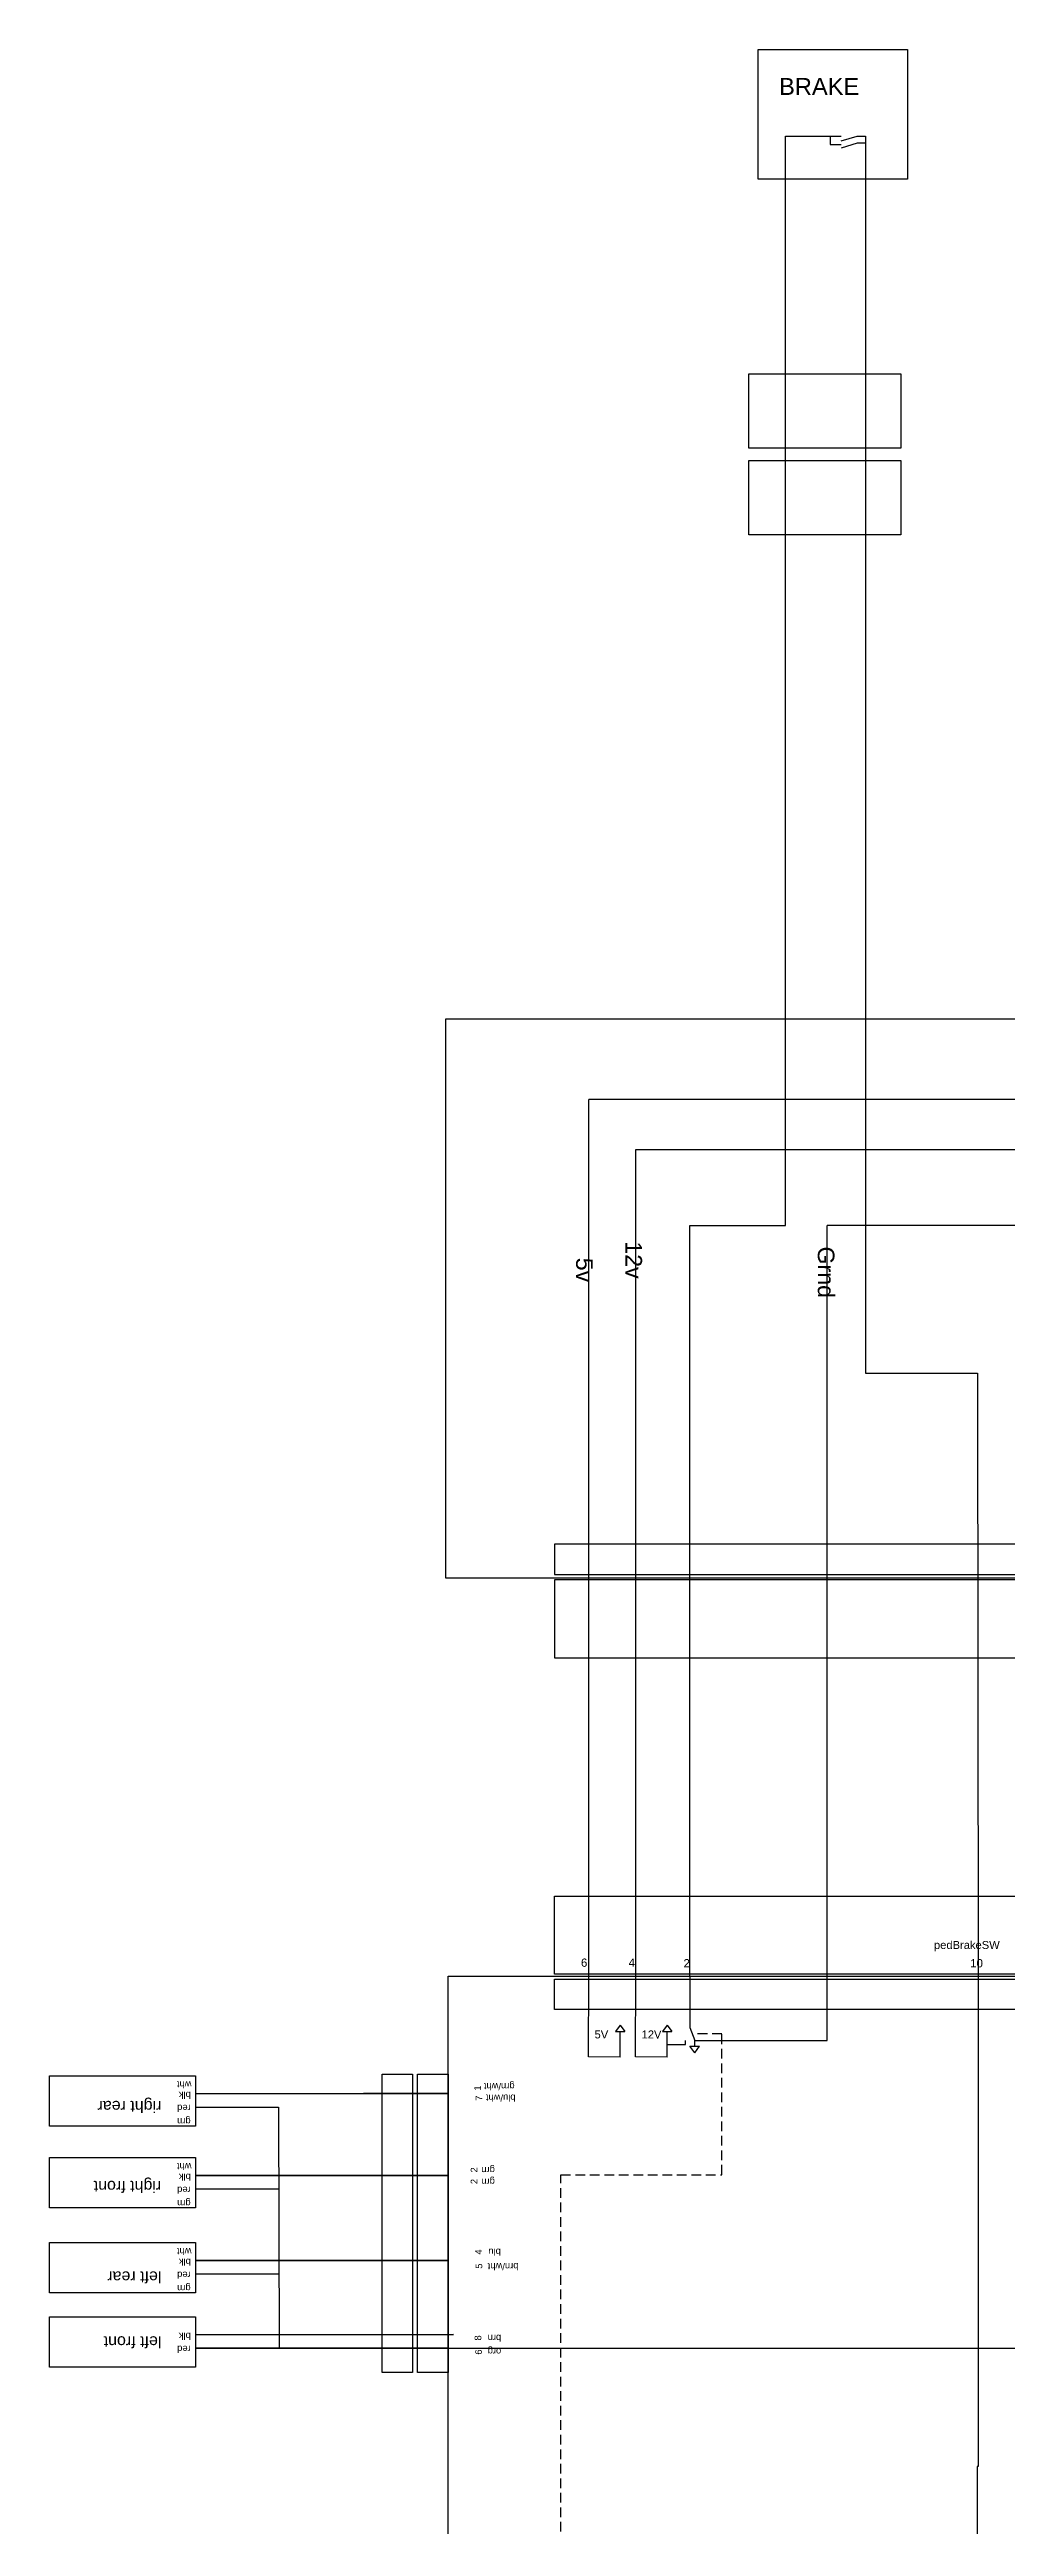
# Model space of a CAD drawing. Header units: inches. Extents: x -6006 to 7910, y 240 to 7918.
# Drawn here: x 542 to 1037, y 2782 to 4061 of the extents above; entities that cross this region are included whole.
import ezdxf

# ---------------------------------------------------------------- set-up
doc = ezdxf.new("R2010")
doc.units = ezdxf.units.IN
doc.header["$MEASUREMENT"] = 0
doc.linetypes.add('DASHED2', pattern=[0.375, 0.25, -0.125])
doc.styles.get("Standard").update_dxf_attribs({"font": 'arial.ttf'})

msp = doc.modelspace()

# ---------------------------------------------------------------- linework, layer by layer
at = {"color": 7}
for p, q in [((959.1, 4012.9), (950.8, 4010.3)), ((963.5, 4012.9), (959.1, 4012.9))]:
    msp.add_line(p, q, dxfattribs=at)
at = {"color": 240, "true_color": 0xed1f24}
for p, q in [((820.4, 3065.9), (820.4, 3518.9)), ((844.7, 3065.9), (844.7, 3493.1))]:
    msp.add_line(p, q, dxfattribs=at)
at = {"color": 1}
for p, q in [((844.7, 3493.1), (1264.3, 3493.1)), ((820.3, 3024.3), (820.4, 3065.9)), ((844.6, 3024.3), (844.7, 3065.9)), ((836.7, 3024.1), (836.6, 3037.3)), ((861, 3024.1), (860.9, 3037.3)), ((870.5, 3030.7), (870.5, 3032.7)), ((836.7, 3024.1), (820.3, 3024.3)), ((861, 3024.1), (844.6, 3024.3)), ((861, 3030.7), (870.5, 3030.7))]:
    msp.add_line(p, q, dxfattribs=at)
at = {"color": 3}
msp.add_line((1239.8, 3453.8), (943.7, 3453.8), dxfattribs=at)
at = {"color": 7, "true_color": 0xffffff}
for p, q in [((872.6, 3065.9), (872.6, 3039.5)), ((872.6, 3039.5), (875.2, 3032.7))]:
    msp.add_line(p, q, dxfattribs=at)
at = {"color": 1, "ltscale": 5}
for p, q in [((836.7, 3040.6), (834.2, 3037.3)), ((834.2, 3037.3), (839.1, 3037.3)), ((836.7, 3040.6), (839.1, 3037.3)), ((861, 3040.6), (858.5, 3037.3)), ((858.5, 3037.3), (863.4, 3037.3)), ((861, 3040.6), (863.4, 3037.3))]:
    msp.add_line(p, q, dxfattribs=at)
at = {"color": 3, "ltscale": 5}
for p, q in [((875.2, 3026.4), (872.7, 3029.8)), ((872.7, 3029.8), (877.6, 3029.8)), ((875.2, 3026.4), (877.6, 3029.8))]:
    msp.add_line(p, q, dxfattribs=at)
at = {"ltscale": 5}
for p, q in [((660.3, 3005.2), (617.2, 3005.2)), ((747.7, 3005.5), (660.3, 3005.2)), ((660.3, 2962.9), (617.2, 2962.9)), ((660.3, 2919), (617.2, 2919)), ((747.7, 2919.2), (660.3, 2919)), ((660.3, 2880.7), (617.2, 2880.7)), ((750.6, 2880.8), (660.3, 2880.7))]:
    msp.add_line(p, q, dxfattribs=at)
at = {"color": 7, "ltscale": 5}
msp.add_line((747.7, 2963.1), (660.3, 2962.9), dxfattribs=at)
at = {"color": 5}
for points in [[(908, 4061.3), (985.1, 4061.3), (985.1, 3994.4), (908, 3994.4)], [(746.4, 3271.8), (3652.1, 3271.8), (3652.1, 3560.3), (746.4, 3560.3)], [(747.7, 3065.9), (3885.9, 3065.9), (3885.9, 1571.9), (747.7, 1571.9)]]:
    msp.add_lwpolyline(points, close=True, dxfattribs=at)
at = {"color": 1}
for points in [[(1162.7, 4020.1), (1175.9, 4020.1), (1175.9, 3518.9), (820.4, 3518.9)], [(617.2, 2998.2), (660.1, 2998.2), (660.5, 2873.8)], [(747.7, 2873.8), (617.2, 2873.7), (1506, 2873.8), (1506.1, 2841), (1492.9, 2841), (1492.9, 2849.8), (1490.4, 2846.4), (1492.9, 2849.8), (1495.4, 2846.4)]]:
    msp.add_lwpolyline(points, dxfattribs=at)
at = {"color": 7, "true_color": 0xffffff}
for points in [[(872.6, 3065.9), (872.6, 3453.8), (922.1, 3453.8), (922.1, 4016.6), (950.8, 4016.6)], [(945.1, 4016.6), (945.1, 4012.3), (950.8, 4012.3)]]:
    msp.add_lwpolyline(points, dxfattribs=at)
for points in [[(950.8, 4014.1), (959.1, 4016.6), (963.5, 4016.6), (963.5, 3476.4), (963.5, 3377.4), (1021.3, 3377.4), (1021.7, 3065.9), (1021.7, 2812.6), (1021.1, 2812.6), (1021.1, 2133), (914, 2133), (914, 2171.7), (914, 2186.8)], [(617.2, 3005.2), (747.7, 3005.3)], [(617.2, 2962.9), (747.7, 2963)], [(617.2, 2919), (747.7, 2919.1)], [(617.2, 2880.7), (750.6, 2880.8)]]:
    msp.add_lwpolyline(points)
at = {"color": 6}
for points in [[(903.2, 3893.7), (981.7, 3893.7), (981.7, 3855.3), (903.2, 3855.3)], [(903.2, 3848.9), (981.7, 3848.9), (981.7, 3810.5), (903.2, 3810.5)], [(802.7, 3273.4), (1971.9, 3273.4), (1971.9, 3289.1), (802.7, 3289.1)], [(802.7, 3230.4), (1971.9, 3230.4), (1971.9, 3270.7), (802.7, 3270.7)], [(802.7, 3107.3), (1971.9, 3107.3), (1971.9, 3067), (802.7, 3067)], [(802.7, 3064.4), (1971.9, 3064.4), (1971.9, 3048.7), (802.7, 3048.7)]]:
    msp.add_lwpolyline(points, close=True, dxfattribs=at)
at = {"color": 3}
for points in [[(875.2, 3032.7), (943.7, 3032.7), (943.7, 3036.6), (943.7, 3453.8)], [(875.2, 3029.8), (875.2, 3032.7)]]:
    msp.add_lwpolyline(points, dxfattribs=at)
at = {"linetype": 'DASHED2', "ltscale": 20}
msp.add_lwpolyline([(902.5, 2179), (806, 2179), (806, 2963.4), (889.2, 2963.4), (889.2, 3036.1), (875.2, 3036.1)], dxfattribs=at)
at = {"ltscale": 5}
for points in [[(617.2, 3014.5), (617.2, 2988.5), (541.8, 2988.5), (541.8, 3014.5)], [(617.2, 2972.2), (617.2, 2946.2), (541.8, 2946.2), (541.8, 2972.2)], [(617.2, 2928.3), (617.2, 2902.3), (541.8, 2902.3), (541.8, 2928.3)], [(617.2, 2890), (617.2, 2864), (541.8, 2864), (541.8, 2890)]]:
    msp.add_lwpolyline(points, close=True, dxfattribs=at)
at = {"color": 0}
for points in [[(541.8, 2988.5), (541.8, 3014.5), (617.2, 3014.5), (617.2, 2988.5), (541.8, 2988.5)], [(541.8, 2946.2), (541.8, 2972.2), (617.2, 2972.2), (617.2, 2946.2), (541.8, 2946.2)], [(541.8, 2902.3), (541.8, 2928.3), (617.2, 2928.3), (617.2, 2902.3), (541.8, 2902.3)], [(541.8, 2864), (541.8, 2890), (617.2, 2890), (617.2, 2864), (541.8, 2864)]]:
    msp.add_lwpolyline(points, dxfattribs=at)
at = {"color": 3}
for points in [[(713.7, 2861.2), (713.7, 3015.4), (729.4, 3015.4), (729.4, 2861.2)], [(732, 2861.2), (732, 3015.4), (747.7, 3015.4), (747.7, 2861.2)]]:
    msp.add_lwpolyline(points, close=True, dxfattribs=at)
at = {"color": 1, "ltscale": 5}
for points in [[(660.3, 2955.9), (617.2, 2955.9)], [(660.3, 2912), (617.2, 2912)]]:
    msp.add_lwpolyline(points, dxfattribs=at)
at = {"ltscale": 5}
msp.add_lwpolyline([(747.7, 2873.8), (660.3, 2873.7), (617.2, 2873.7)], dxfattribs=at)

# ---------------------------------------------------------------- texts
for s, p in [('12v', (839.4, 3445.6)), ('Grnd', (938.8, 3442.9)), ('5v', (813.9, 3437.1))]:
    msp.add_text(s, height=8.56, rotation=270, dxfattribs=at).set_placement(p)
for s, height, p in [('pedBrakeSW', 4.13, (998.8, 3080)), ('6', 4.26, (816.4, 3070.8)), ('4', 4.26, (841, 3070.8)), ('2', 4.26, (869.4, 3070.5)), ('10', 4.26, (1017.5, 3070.5))]:
    msp.add_text(s, height=height).set_placement(p)
at = {"color": 1}
for s, p in [('5V', (823.4, 3033.8)), ('12V', (847.7, 3033.8))]:
    msp.add_text(s, height=4.13, rotation=359.6073, dxfattribs=at).set_placement(p)
for s, height, rotation, p in [(' wht', 3.47, 180, (616.5, 3011.7)), ('1', 3.47, 90, (764.7, 3006.8)), ('grn/wht', 3.47, 180, (782.1, 3010.7)), ('right rear', 5.91, 180, (599.6, 3001.5)), (' red', 3.47, 180, (616.1, 2999.5)), ('blk', 3.47, 180, (614.8, 3006.2)), ('7', 3.47, 90, (765.4, 3001.6)), ('blu/wht', 3.47, 180, (782.6, 3004.8)), ('grn', 3.47, 180, (614.7, 2992.6)), (' wht', 3.47, 180, (616.5, 2969.4)), ('right front', 5.913, 180, (599.5, 2960.2)), (' red', 3.47, 180, (616.1, 2957.2)), ('blk', 3.47, 180, (614.8, 2963.9)), ('2', 3.47, 90, (762.9, 2964.5)), ('2', 3.47, 90, (762.9, 2958.5)), ('grn', 3.47, 180, (771.9, 2967.4)), ('grn', 3.47, 180, (771.9, 2961.4)), ('grn', 3.47, 180, (614.7, 2950.3)), (' wht', 3.47, 180, (616.5, 2925.5)), ('blk', 3.47, 180, (614.8, 2920)), ('4', 3.47, 90, (765.2, 2922.1)), ('brn/wht', 3.47, 180, (784.1, 2917.7)), ('blu', 3.47, 180, (775, 2925.2)), ('left rear', 5.91, 180, (599.6, 2913.4)), ('grn', 3.47, 180, (614.7, 2906.4)), (' red', 3.47, 180, (616.1, 2913.3)), ('5', 3.47, 90, (765.4, 2914.8)), ('left front', 5.91, 180, (599.6, 2879.9)), ('blk', 3.47, 180, (614.8, 2881.7)), ('8', 3.47, 90, (764.9, 2877.7)), ('brn', 3.47, 180, (775.2, 2880.7)), (' red', 3.47, 180, (616.1, 2875)), ('6', 3.47, 90, (765.2, 2870.4)), ('org', 3.47, 180, (775.2, 2873.7))]:
    msp.add_text(s, height=height, rotation=rotation).set_placement(p)
at = {"insert": (960.2, 4046.6), "char_height": 8.75, "attachment_point": 3}
msp.add_mtext_dynamic_manual_height_columns('BRAKE', width=149.565, gutter_width=43.8, heights=[0], dxfattribs=at)

doc.saveas('drawing.dxf')
